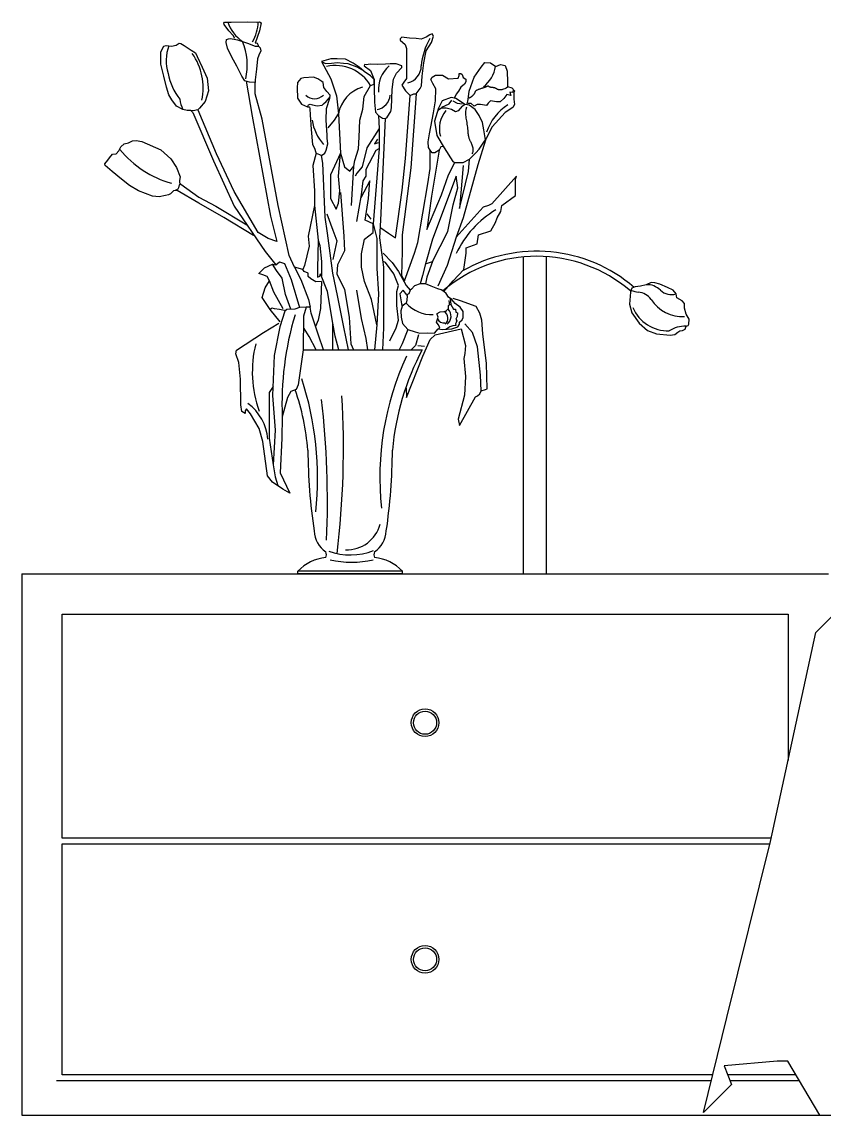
# Model space of a CAD drawing. Header units: millimetres. Extents: x 6388 to 59789, y -18725 to 8137.
# Drawn here: x 51320 to 52016, y 1436 to 2385 of the extents above; entities that cross this region are included whole.
import ezdxf

# ---------------------------------------------------------------- set-up
doc = ezdxf.new("R2010")
doc.units = ezdxf.units.MM

# ---------------------------------------------------------------- blocks, each defined once
blk = doc.blocks.new('A$C14B753E9')
for p, q in [((181.75, 949.14), (196.09, 949.33)), ((196.09, 949.33), (203.94, 949.14)), ((203.94, 949.14), (206.29, 949.33)), ((206.29, 949.33), (207.67, 948.55)), ((175.28, 948.35), (175.87, 949.14)), ((175.47, 946.98), (175.28, 948.35)), ((179.6, 941.69), (175.47, 946.98)), ((175.87, 949.14), (181.75, 949.14)), ((183.33, 937.57), (179.6, 941.69)), ((206.29, 941.69), (202.56, 930.7)), ((207.67, 948.55), (206.29, 941.69)), ((133.98, 929.18), (136.49, 930.77)), ((136.49, 930.77), (138.09, 930.55)), ((138.09, 930.55), (140.83, 928.95)), ((177.18, 931.5), (177.56, 933.97)), ((178.42, 926.39), (177.18, 931.5)), ((177.56, 933.97), (179.4, 934.63)), ((179.4, 934.63), (180.97, 935.02)), ((180.97, 935.02), (187.06, 933.84)), ((184.9, 934.82), (183.33, 937.57)), ((187.06, 933.84), (195.89, 930.7)), ((195.89, 930.7), (202.37, 928.35)), ((204.53, 930.51), (202.56, 930.7)), ((205.51, 928.94), (204.53, 930.51)), ((328.39, 934.62), (328.22, 933.45)), ((328.22, 933.45), (332.75, 929.76)), ((329.9, 935.96), (328.39, 934.62)), ((331.74, 935.79), (329.9, 935.96)), ((336.44, 935.29), (331.74, 935.79)), ((342.14, 934.79), (336.44, 935.29)), ((346.67, 934.28), (342.14, 934.79)), ((351.03, 935.96), (346.67, 934.28)), ((350.86, 924.23), (355.56, 931.43)), ((354.05, 938.14), (351.03, 935.96)), ((356.23, 938.81), (354.05, 938.14)), ((355.56, 931.43), (357.24, 936.96)), ((357.24, 936.96), (356.23, 938.81)), ((120.51, 923.25), (123.25, 928.27)), ((120.74, 912.53), (120.51, 923.25)), ((123.25, 928.27), (125.3, 928.72)), ((125.3, 928.72), (129.87, 928.27)), ((129.87, 928.27), (133.98, 929.18)), ((140.83, 928.95), (146.99, 924.84)), ((146.99, 924.84), (150.64, 922.34)), ((150.64, 922.34), (152.24, 919.14)), ((182.34, 918.74), (178.42, 926.39)), ((202.37, 928.35), (205.31, 928.15)), ((205.31, 928.15), (205.51, 928.94)), ((205.31, 928.15), (206.88, 926.78)), ((207.28, 924.23), (205.71, 920.51)), ((206.88, 926.78), (207.28, 924.23)), ((332.75, 929.76), (333.92, 926.24)), ((333.92, 926.24), (333.75, 900.27)), ((348.85, 913.67), (350.86, 924.23)), ((123.25, 902.27), (120.74, 912.53)), ((152.24, 919.14), (156.58, 910.02)), ((186.66, 910.9), (182.34, 918.74)), ((204.53, 917.17), (203.74, 908.15)), ((205.71, 920.51), (204.53, 917.17)), ((268.06, 917.36), (259.93, 914.86)), ((259.93, 914.86), (268.06, 899.88)), ((259.93, 914.86), (263.46, 913.14)), ((263.46, 913.14), (268.68, 913.61)), ((273.68, 917.36), (268.06, 917.36)), ((268.68, 913.61), (273.68, 913.92)), ((280.87, 917.04), (273.68, 917.36)), ((273.68, 913.92), (279.31, 913.61)), ((279.31, 913.61), (283.06, 913.3)), ((287.43, 913.61), (280.87, 917.04)), ((283.06, 913.3), (290.87, 910.18)), ((292.74, 909.87), (287.43, 913.61)), ((297.38, 912.29), (297.05, 911.3)), ((298.87, 912.13), (297.38, 912.29)), ((302.17, 912.46), (298.87, 912.13)), ((309.11, 912.29), (302.17, 912.46)), ((315.72, 912.62), (309.11, 912.29)), ((319.68, 912.79), (315.72, 912.62)), ((324.97, 912.79), (319.68, 912.79)), ((329.76, 911.14), (324.97, 912.79)), ((347.51, 902.11), (348.85, 913.67)), ((398.54, 910.04), (401.93, 914.11)), ((401.93, 914.11), (406.68, 913.66)), ((406.68, 913.66), (411.43, 910.49)), ((411.43, 910.49), (415.5, 912.3)), ((415.5, 912.3), (419.35, 911.4)), ((419.35, 911.4), (421.16, 906.65)), ((125.53, 892.69), (123.25, 902.27)), ((156.58, 910.02), (160.69, 900.44)), ((190.98, 902.07), (186.66, 910.9)), ((193.53, 898.15), (190.98, 902.07)), ((203.74, 908.15), (202.56, 899.13)), ((290.87, 910.18), (294.93, 907.99)), ((297.12, 906.12), (292.74, 909.87)), ((297.05, 911.3), (302.5, 907.01)), ((302.74, 902.37), (297.12, 906.12)), ((302.5, 907.01), (304.32, 902.72)), ((305.87, 899.25), (302.74, 902.37)), ((304.32, 902.72), (305.87, 899.25)), ((322.49, 899.58), (325.3, 904.7)), ((325.3, 904.7), (329.93, 909.65)), ((329.93, 909.65), (329.76, 911.14)), ((347.01, 893.9), (347.51, 902.11)), ((356.26, 901.23), (358.97, 903.04)), ((358.97, 903.04), (365.07, 903.04)), ((365.07, 903.04), (370.28, 899.87)), ((378.64, 900.33), (379.55, 902.81)), ((379.55, 902.81), (379.55, 904.62)), ((379.55, 904.62), (380.9, 904.62)), ((380.9, 904.62), (382.03, 903.72)), ((382.03, 903.72), (383.17, 901)), ((392.44, 901.23), (398.54, 910.04)), ((421.16, 906.65), (421.61, 896.94)), ((127.59, 885.84), (125.53, 892.69)), ((160.69, 900.44), (162.06, 889.49)), ((197.46, 896.97), (193.53, 898.15)), ((194.71, 897.8), (199.78, 867.41)), ((202.37, 896.77), (197.46, 896.97)), ((202.56, 899.13), (202.37, 896.77)), ((202.45, 886.79), (202.45, 896.81)), ((239.31, 896.56), (238.89, 892.13)), ((242.27, 900.14), (239.31, 896.56)), ((244.8, 900.78), (242.27, 900.14)), ((253.25, 901.2), (244.8, 900.78)), ((256.84, 899.93), (253.25, 901.2)), ((260.43, 897.61), (256.84, 899.93)), ((261.48, 896.77), (260.43, 897.61)), ((262.11, 892.34), (261.48, 896.77)), ((268.06, 899.88), (273.06, 885.2)), ((297.12, 884.58), (302.74, 893.95)), ((302.74, 893.95), (305.87, 895.19)), ((305.87, 895.19), (305.81, 892.16)), ((305.87, 899.25), (305.87, 895.19)), ((305.87, 895.19), (305.87, 899.25)), ((321.34, 890.67), (322.49, 899.58)), ((331.57, 897.08), (329.9, 894.24)), ((329.9, 894.24), (332.92, 889.54)), ((333.75, 900.27), (331.57, 897.08)), ((345.66, 891.39), (347.01, 893.9)), ((354.9, 899.42), (356.26, 901.23)), ((356.71, 895.81), (354.9, 899.42)), ((359.2, 891.29), (356.71, 895.81)), ((370.28, 899.87), (378.64, 900.33)), ((381.13, 892.65), (378.87, 889.26)), ((384.07, 895.13), (381.13, 892.65)), ((383.17, 901), (385.43, 899.65)), ((385.43, 897.16), (384.07, 895.13)), ((385.43, 899.65), (385.43, 897.16)), ((388.14, 889.26), (392.44, 901.23)), ((401.95, 892.45), (401.64, 892.34)), ((402.24, 892.56), (401.95, 892.45)), ((402.51, 892.68), (402.24, 892.56)), ((402.77, 892.79), (402.51, 892.68)), ((403.02, 892.92), (402.77, 892.79)), ((403.27, 893.04), (403.02, 892.92)), ((403.51, 893.15), (403.27, 893.04)), ((403.74, 893.25), (403.51, 893.15)), ((403.98, 893.34), (403.74, 893.25)), ((404.21, 893.4), (403.98, 893.34)), ((404.45, 893.42), (404.21, 893.4)), ((404.69, 893.41), (404.45, 893.42)), ((404.93, 893.36), (404.69, 893.41)), ((405.17, 893.27), (404.93, 893.36)), ((405.42, 893.16), (405.17, 893.27)), ((405.66, 893.03), (405.42, 893.16)), ((405.91, 892.89), (405.66, 893.03)), ((406.15, 892.75), (405.91, 892.89)), ((406.39, 892.63), (406.15, 892.75)), ((406.63, 892.52), (406.39, 892.63)), ((406.85, 892.43), (406.63, 892.52)), ((407.08, 892.38), (406.85, 892.43)), ((407.31, 892.34), (407.08, 892.38)), ((421.51, 892.6), (420.22, 891.88)), ((421.61, 896.94), (421.38, 893.32)), ((421.38, 893.32), (425.23, 892.19)), ((130.1, 881.74), (127.59, 885.84)), ((162.06, 889.49), (159.09, 880.14)), ((208.47, 864.74), (202.45, 886.79)), ((238.89, 892.13), (239.31, 883.06)), ((239.31, 883.06), (242.69, 877.99)), ((264.65, 888.75), (262.11, 892.34)), ((264.44, 873.99), (267.39, 883.06)), ((267.61, 885.59), (264.65, 888.75)), ((266.13, 882.64), (267.5, 884.32)), ((267.39, 883.06), (267.61, 885.59)), ((273.06, 885.2), (274.69, 869.42)), ((295.87, 873.65), (297.12, 884.58)), ((305.81, 892.16), (306.14, 879.62)), ((320.84, 874.83), (321.34, 890.67)), ((332.89, 830.66), (336.9, 885.45)), ((332.92, 889.54), (336.9, 885.45)), ((336.9, 885.45), (340.3, 886.86)), ((342.25, 886.79), (337.57, 822.64)), ((340.3, 886.86), (342.25, 886.79)), ((342.25, 886.79), (342.98, 888.04)), ((342.98, 888.04), (345.66, 891.39)), ((358.97, 880.9), (359.2, 891.29)), ((372.57, 883.55), (364.93, 880.73)), ((376.8, 882.7), (372.57, 883.55)), ((375.7, 884.06), (375.25, 883.61)), ((377.06, 886.55), (375.7, 884.06)), ((378.87, 889.26), (377.06, 886.55)), ((387.46, 882.03), (388.14, 889.26)), ((388.07, 883.78), (388.03, 884.3)), ((388.17, 883.44), (388.07, 883.78)), ((388.33, 883.26), (388.17, 883.44)), ((388.52, 883.2), (388.33, 883.26)), ((388.75, 883.24), (388.52, 883.2)), ((388.99, 883.36), (388.75, 883.24)), ((389.23, 883.52), (388.99, 883.36)), ((389.47, 883.7), (389.23, 883.52)), ((389.69, 883.87), (389.47, 883.7)), ((389.89, 884.04), (389.69, 883.87)), ((390.08, 884.21), (389.89, 884.04)), ((390.26, 884.37), (390.08, 884.21)), ((390.45, 884.54), (390.26, 884.37)), ((390.63, 884.72), (390.45, 884.54)), ((390.83, 884.9), (390.63, 884.72)), ((391.03, 885.09), (390.83, 884.9)), ((391.26, 885.3), (391.03, 885.09)), ((391.49, 885.52), (391.26, 885.3)), ((391.73, 885.75), (391.49, 885.52)), ((391.97, 885.99), (391.73, 885.75)), ((392.2, 886.24), (391.97, 885.99)), ((392.42, 886.49), (392.2, 886.24)), ((392.61, 886.76), (392.42, 886.49)), ((392.78, 887.03), (392.61, 886.76)), ((392.92, 887.3), (392.78, 887.03)), ((393.03, 887.57), (392.92, 887.3)), ((393.12, 887.85), (393.03, 887.57)), ((393.21, 888.12), (393.12, 887.85)), ((393.3, 888.38), (393.21, 888.12)), ((393.4, 888.63), (393.3, 888.38)), ((393.51, 888.87), (393.4, 888.63)), ((393.65, 889.09), (393.51, 888.87)), ((393.83, 889.3), (393.65, 889.09)), ((394.05, 889.49), (393.83, 889.3)), ((394.3, 889.67), (394.05, 889.49)), ((394.58, 889.84), (394.3, 889.67)), ((394.91, 890.01), (394.58, 889.84)), ((395.27, 890.17), (394.91, 890.01)), ((395.67, 890.33), (395.27, 890.17)), ((396.1, 890.5), (395.67, 890.33)), ((396.58, 890.67), (396.1, 890.5)), ((397.08, 890.84), (396.58, 890.67)), ((397.6, 891.02), (397.08, 890.84)), ((398.12, 891.19), (397.6, 891.02)), ((398.65, 891.36), (398.12, 891.19)), ((399.17, 891.53), (398.65, 891.36)), ((399.66, 891.69), (399.17, 891.53)), ((400.13, 891.84), (399.66, 891.69)), ((400.56, 891.97), (400.13, 891.84)), ((400.95, 892.1), (400.56, 891.97)), ((401.31, 892.22), (400.95, 892.1)), ((401.64, 892.34), (401.31, 892.22)), ((407.53, 892.31), (407.31, 892.34)), ((407.77, 892.29), (407.53, 892.31)), ((408.01, 892.28), (407.77, 892.29)), ((408.26, 892.27), (408.01, 892.28)), ((408.52, 892.26), (408.26, 892.27)), ((408.8, 892.24), (408.52, 892.26)), ((409.09, 892.21), (408.8, 892.24)), ((409.39, 892.18), (409.09, 892.21)), ((409.68, 892.13), (409.39, 892.18)), ((409.97, 892.08), (409.68, 892.13)), ((410.26, 892.01), (409.97, 892.08)), ((410.53, 891.94), (410.26, 892.01)), ((410.78, 891.86), (410.53, 891.94)), ((411.01, 891.76), (410.78, 891.86)), ((411.22, 891.66), (411.01, 891.76)), ((411.41, 891.56), (411.22, 891.66)), ((411.6, 891.44), (411.41, 891.56)), ((411.79, 891.33), (411.6, 891.44)), ((411.97, 891.21), (411.79, 891.33)), ((412.17, 891.08), (411.97, 891.21)), ((412.38, 890.96), (412.17, 891.08)), ((412.6, 890.85), (412.38, 890.96)), ((412.85, 890.73), (412.6, 890.85)), ((413.12, 890.63), (412.85, 890.73)), ((413.41, 890.53), (413.12, 890.63)), ((413.74, 890.44), (413.41, 890.53)), ((414.1, 890.38), (413.74, 890.44)), ((414.5, 890.32), (414.1, 890.38)), ((414.93, 890.29), (414.5, 890.32)), ((415.41, 890.29), (414.93, 890.29)), ((418.22, 882.93), (415.05, 880)), ((415.95, 890.33), (415.41, 890.29)), ((416.57, 890.43), (415.95, 890.33)), ((417.29, 890.61), (416.57, 890.43)), ((418.12, 890.9), (417.29, 890.61)), ((419.09, 891.32), (418.12, 890.9)), ((420.93, 886.32), (418.22, 882.93)), ((420.22, 891.88), (419.09, 891.32)), ((424.32, 885.42), (420.93, 886.32)), ((426.13, 888.13), (423.64, 888.35)), ((423.64, 888.35), (424.32, 885.42)), ((425.23, 892.19), (427.94, 889.26)), ((426.58, 890.73), (426.13, 888.13)), ((427.94, 889.26), (427.03, 888.35)), ((427.03, 888.35), (427.03, 882.25)), ((134.21, 876.26), (130.1, 881.74)), ((139.69, 873.3), (134.21, 876.26)), ((154.07, 874.44), (152.7, 873.07)), ((159.09, 880.14), (154.07, 874.44)), ((242.69, 877.99), (247.97, 875.67)), ((247.97, 875.67), (248.81, 877.15)), ((247.97, 875.67), (249.66, 875.67)), ((248.81, 877.15), (250.29, 877.99)), ((249.66, 875.67), (250.08, 873.78)), ((250.08, 873.78), (250.29, 868.5)), ((250.29, 877.99), (252.4, 877.36)), ((252.4, 877.36), (256.2, 876.31)), ((256.2, 876.31), (260.64, 876.94)), ((260.64, 876.94), (261.69, 878.21)), ((261.69, 878.21), (264.02, 880.1)), ((264.02, 880.1), (266.13, 882.64)), ((264.23, 863.86), (264.44, 873.99)), ((293.37, 863.98), (295.87, 873.65)), ((306.14, 879.62), (306.96, 871.03)), ((320.34, 871.53), (320.84, 874.83)), ((357.39, 870.28), (358.97, 880.9)), ((361.54, 874.52), (358.15, 863.22)), ((364.09, 874.52), (360.98, 872.26)), ((364.93, 880.73), (361.54, 874.52)), ((368.33, 874.52), (364.09, 874.52)), ((364.65, 875.36), (370.87, 878.19)), ((372.85, 873.1), (368.33, 874.52)), ((370.87, 878.19), (373.13, 881.29)), ((378.22, 878.47), (374.26, 880.44)), ((380.76, 880.16), (376.8, 882.7)), ((382.18, 877.9), (378.22, 878.47)), ((382.18, 876.21), (378.78, 871.97)), ((384.44, 877.62), (380.76, 880.16)), ((382.18, 876.21), (384.15, 877.62)), ((388.11, 877.06), (384.44, 877.62)), ((385.85, 875.36), (385.42, 873.28)), ((386.56, 877.74), (387.46, 882.03)), ((389.95, 878.41), (387.24, 878.41)), ((393.48, 873.1), (388.11, 877.06)), ((392.44, 876.16), (389.95, 878.41)), ((395.15, 877.51), (392.44, 876.16)), ((398.09, 877.51), (395.15, 877.51)), ((403.29, 876.83), (398.09, 877.51)), ((404.87, 878.64), (403.29, 876.83)), ((406.68, 880.9), (404.87, 878.64)), ((412.11, 879.77), (406.68, 880.9)), ((415.05, 880), (412.11, 879.77)), ((426.13, 875.03), (419.35, 870.73)), ((427.49, 877.51), (426.13, 875.03)), ((427.03, 882.25), (427.49, 877.51)), ((143.57, 872.39), (139.69, 873.3)), ((146.76, 872.39), (143.57, 872.39)), ((148.27, 870.75), (146.76, 872.39)), ((148.82, 872.16), (146.76, 872.39)), ((148.27, 870.75), (166.33, 828.65)), ((152.7, 873.07), (148.82, 872.16)), ((169.01, 834.67), (152.96, 872.76)), ((199.78, 867.41), (215.83, 780.54)), ((222.52, 789.9), (208.47, 864.74)), ((250.29, 868.5), (251.13, 855.84)), ((266, 857.39), (271.35, 864.07)), ((271.35, 864.07), (274.69, 869.42)), ((274.69, 869.42), (276.7, 835.34)), ((292.74, 849.31), (293.37, 863.98)), ((306.96, 871.03), (309.48, 868.08)), ((309.48, 868.08), (312.91, 865.75)), ((309.48, 868.08), (310.14, 856.72)), ((311.48, 777.2), (315.5, 865.41)), ((312.91, 865.75), (315.5, 865.41)), ((315.5, 865.41), (317.21, 866.58)), ((317.21, 866.58), (320.34, 871.53)), ((353.77, 851.98), (357.39, 870.28)), ((376.52, 871.13), (372.85, 873.1)), ((378.78, 871.97), (376.52, 871.13)), ((385.17, 871.46), (385.08, 869.85)), ((385.08, 869.85), (385.11, 868.4)), ((385.11, 868.4), (385.24, 867.07)), ((385.42, 873.28), (385.17, 871.46)), ((385.24, 867.07), (385.43, 865.8)), ((385.43, 865.8), (385.66, 864.56)), ((385.66, 864.56), (385.9, 863.29)), ((396.87, 868.02), (393.48, 873.1)), ((399.7, 861.81), (396.87, 868.02)), ((419.35, 870.73), (408.27, 858.08)), ((251.13, 855.84), (252.4, 842.77)), ((265.07, 850.99), (264.23, 863.86)), ((310.14, 856.72), (299.44, 840.01)), ((310.14, 856.72), (310.14, 839.35)), ((358.15, 863.22), (360.13, 850.8)), ((385.9, 863.29), (386.12, 861.96)), ((386.12, 861.96), (386.31, 860.59)), ((386.31, 860.59), (386.5, 859.19)), ((386.5, 859.19), (386.66, 857.79)), ((386.66, 857.79), (386.82, 856.43)), ((386.82, 856.43), (386.96, 855.12)), ((386.96, 855.12), (387.09, 853.89)), ((401.11, 855.6), (399.7, 861.81)), ((402.53, 846.84), (401.11, 855.6)), ((408.27, 858.08), (403.06, 848.14)), ((92.59, 844.25), (96.14, 845.92)), ((96.14, 845.92), (99.12, 846.3)), ((99.12, 846.3), (104.15, 845.55)), ((104.15, 845.55), (120.55, 838.29)), ((265.07, 848.25), (265.07, 850.99)), ((265.7, 843.4), (265.07, 848.25)), ((292.12, 839.01), (292.74, 849.31)), ((308.81, 847.36), (306.13, 843.36)), ((352.64, 845.21), (353.77, 851.98)), ((353.09, 840.24), (352.64, 845.21)), ((360.13, 850.8), (366.63, 840.07)), ((387.09, 853.89), (387.22, 852.77)), ((387.22, 852.77), (387.34, 851.78)), ((387.34, 851.78), (387.46, 850.9)), ((387.46, 850.9), (387.58, 850.13)), ((387.58, 850.13), (387.72, 849.44)), ((387.72, 849.44), (387.86, 848.82)), ((387.86, 848.82), (388.02, 848.27)), ((388.02, 848.27), (388.19, 847.75)), ((388.19, 847.75), (388.39, 847.27)), ((388.39, 847.27), (388.62, 846.79)), ((388.62, 846.79), (388.86, 846.32)), ((388.86, 846.32), (389.13, 845.83)), ((389.13, 845.83), (389.41, 845.32)), ((389.41, 845.32), (389.7, 844.76)), ((402.45, 846.7), (395.76, 825.31)), ((401.11, 844.87), (402.53, 846.84)), ((403.06, 848.14), (402.49, 847.05)), ((81.97, 834.75), (84.02, 837.36)), ((84.02, 837.36), (85.89, 840.71)), ((85.89, 840.71), (88.68, 843.5)), ((88.68, 843.5), (92.59, 844.25)), ((120.55, 838.29), (129.3, 830.29)), ((252.4, 842.77), (254.09, 839.6)), ((254.09, 839.6), (255.15, 836.01)), ((255.15, 836.01), (255.3, 835.34)), ((262.96, 835.38), (264.23, 837.91)), ((264.23, 837.91), (265.7, 843.4)), ((288.99, 829.02), (292.12, 839.01)), ((299.44, 840.01), (295.43, 823.31)), ((298.77, 821.3), (307.47, 838.01)), ((310.14, 839.35), (304.79, 773.86)), ((306.13, 843.36), (309.48, 844.69)), ((307.47, 838.01), (310.14, 839.35)), ((354.29, 838.01), (353.09, 840.24)), ((356.03, 835.49), (354.29, 838.01)), ((354.29, 821.97), (354.29, 838.01)), ((362.32, 838.01), (355.63, 797.92)), ((358.52, 835.49), (356.03, 835.49)), ((362.32, 838.01), (358.52, 835.49)), ((363.72, 840.91), (362.32, 838.01)), ((366.21, 841.14), (363.72, 840.91)), ((366.63, 840.07), (373.98, 828.21)), ((388.39, 830.18), (394.05, 835.55)), ((389.7, 844.76), (389.99, 844.14)), ((389.99, 844.14), (390.29, 843.45)), ((390.29, 843.45), (390.58, 842.68)), ((390.58, 842.68), (390.87, 841.81)), ((391.09, 835.68), (390.65, 834.7)), ((390.87, 841.81), (391.12, 840.87)), ((391.35, 836.71), (391.09, 835.68)), ((391.12, 840.87), (391.32, 839.86)), ((391.32, 839.86), (391.44, 838.82)), ((391.46, 837.77), (391.35, 836.71)), ((391.44, 838.82), (391.46, 837.77)), ((394.05, 835.55), (396.87, 838.66)), ((396.87, 838.66), (401.11, 844.87)), ((72.1, 826), (74.71, 829.36)), ((72.28, 824.7), (72.1, 826)), ((74.71, 829.36), (76.01, 831.4)), ((76.01, 831.4), (78.62, 834.38)), ((78.62, 834.38), (81.97, 834.75)), ((129.3, 830.29), (134.15, 822.84)), ((166.33, 828.65), (184.39, 789.23)), ((184.39, 801.93), (169.01, 834.67)), ((255.3, 835.34), (252.62, 824.65)), ((255.3, 835.34), (258.31, 834.12)), ((258.31, 834.12), (259.98, 833.33)), ((259.98, 833.33), (262.96, 835.38)), ((261.32, 826.65), (259.98, 833.33)), ((263.32, 779.88), (261.32, 826.65)), ((276.7, 835.34), (268.01, 816.63)), ((274.69, 815.29), (276.7, 835.34)), ((276.7, 835.34), (279.93, 823.4)), ((288.07, 823.98), (288.99, 829.02)), ((330.21, 803.26), (332.89, 830.66)), ((370.34, 816.63), (375.7, 827.32)), ((373.98, 828.21), (375.67, 827.36)), ((375.67, 827.36), (383.02, 827.36)), ((383.02, 827.36), (388.39, 830.18)), ((387.74, 819.3), (388.4, 829.99)), ((78.25, 819.3), (72.28, 824.7)), ((86.45, 812.79), (78.25, 819.3)), ((134.15, 822.84), (137.32, 814.65)), ((252.62, 824.65), (253.96, 802.59)), ((268.01, 816.63), (268.01, 795.91)), ((279.93, 823.4), (284.62, 819.65)), ((284.62, 819.65), (288.07, 823.98)), ((286.06, 789.9), (288.07, 823.98)), ((290.75, 817.96), (289.41, 815.29)), ((295.43, 823.31), (290.75, 817.96)), ((298.77, 815.29), (298.77, 821.3)), ((337.57, 822.64), (330.21, 764.51)), ((352.28, 808.61), (354.29, 821.97)), ((364.32, 799.25), (370.34, 816.63)), ((383.05, 824.65), (379.71, 787.23)), ((379.71, 787.23), (387.74, 819.3)), ((395.76, 825.31), (383.05, 779.21)), ((93.53, 807.2), (86.45, 812.79)), ((101.17, 802.55), (93.53, 807.2)), ((136.57, 807.76), (135.83, 805.34)), ((138.1, 808.35), (136.57, 807.76)), ((137.32, 814.65), (136.76, 811.67)), ((136.76, 811.67), (136.94, 809.62)), ((136.94, 809.62), (138.1, 808.35)), ((138.1, 808.35), (153.74, 797.01)), ((276.03, 802.59), (274.69, 815.29)), ((302.12, 811.28), (294.09, 796.58)), ((294.76, 799.25), (296.1, 811.28)), ((296.1, 811.28), (298.77, 815.29)), ((300.78, 795.91), (302.12, 811.28)), ((343.59, 757.82), (352.28, 808.61)), ((377.03, 815.29), (356.3, 760.5)), ((378.37, 805.27), (377.03, 815.29)), ((429.21, 815.29), (407.8, 791.23)), ((428.54, 812.62), (429.21, 815.29)), ((428.54, 805.94), (428.54, 812.62)), ((113.28, 798.08), (101.17, 802.55)), ((119.24, 797.52), (113.28, 798.08)), ((124.65, 798.64), (119.24, 797.52)), ((127.25, 799.01), (124.65, 798.64)), ((129.12, 800.13), (127.25, 799.01)), ((131.54, 802.55), (129.12, 800.13)), ((134.75, 803), (131.54, 802.55)), ((135.27, 804.04), (133.15, 802.77)), ((153.74, 792.02), (134.75, 803)), ((135.83, 805.34), (135.27, 804.04)), ((205.13, 766.51), (184.39, 801.93)), ((253.96, 802.59), (253.96, 789.9)), ((274.69, 791.9), (276.03, 802.59)), ((276.7, 801.26), (279.38, 763.17)), ((290.75, 775.87), (294.76, 799.25)), ((324.19, 761.83), (330.21, 803.26)), ((351.62, 769.18), (364.32, 799.25)), ((355.63, 797.92), (351.62, 769.18)), ((374.36, 790.57), (378.37, 805.27)), ((416.5, 789.9), (428.54, 798.59)), ((428.54, 798.59), (428.54, 805.94)), ((153.74, 797.01), (168.34, 789.23)), ((175.26, 779.36), (153.74, 792.02)), ((168.34, 789.23), (195.4, 773.01)), ((184.39, 789.23), (211.15, 749.81)), ((231.89, 746.46), (222.52, 789.9)), ((253.96, 789.9), (248.61, 763.17)), ((253.96, 789.9), (257.3, 759.83)), ((268.01, 795.91), (272.69, 786.56)), ((272.69, 786.56), (274.69, 791.9)), ((298.1, 777.2), (300.78, 795.91)), ((369.68, 767.18), (374.36, 790.57)), ((400.44, 788.56), (377.03, 762.5)), ((405.13, 789.9), (400.44, 788.56)), ((407.8, 791.23), (405.13, 789.9)), ((415.83, 784.55), (416.5, 789.9)), ((201.12, 763.84), (175.26, 779.36)), ((215.83, 780.54), (221.18, 758.49)), ((265.33, 765.84), (263.32, 779.88)), ((264.66, 782.55), (270.01, 768.52)), ((299.44, 782.55), (302.79, 777.87)), ((383.05, 779.21), (377.03, 762.5)), ((411.15, 775.2), (412.48, 779.21)), ((412.48, 779.21), (415.83, 784.55)), ((304.79, 773.86), (298.1, 777.2)), ((304.79, 773.86), (308.14, 761.17)), ((304.79, 766.51), (304.79, 773.86)), ((310.81, 761.83), (311.48, 777.2)), ((311.48, 770.52), (318.17, 765.84)), ((407.13, 767.85), (411.15, 775.2)), ((213.83, 761.17), (205.13, 766.51)), ((221.18, 758.49), (213.83, 761.17)), ((248.61, 763.17), (249.28, 754.48)), ((257.3, 759.83), (256.63, 735.11)), ((257.3, 759.83), (258.64, 755.15)), ((270.01, 731.1), (265.33, 765.84)), ((270.01, 768.52), (273.36, 759.16)), ((279.38, 763.17), (280.04, 750.47)), ((294.76, 747.8), (297.44, 760.5)), ((297.44, 760.5), (304.79, 766.51)), ((308.14, 761.17), (308.14, 735.11)), ((314.16, 736.44), (310.81, 761.83)), ((318.17, 765.84), (324.19, 761.83)), ((330.21, 764.51), (330.21, 749.81)), ((356.3, 760.5), (350.28, 739.11)), ((356.3, 741.12), (369.68, 767.18)), ((377.03, 762.5), (369.01, 737.78)), ((395.09, 756.49), (396.43, 764.51)), ((396.43, 764.51), (407.13, 767.85)), ((249.28, 754.48), (245.26, 737.78)), ((258.64, 755.15), (259.98, 741.12)), ((273.36, 759.16), (270.01, 743.12)), ((280.04, 750.47), (274.02, 738.45)), ((340.91, 748.47), (343.59, 757.82)), ((385.73, 753.15), (395.09, 756.49)), ((385.73, 748.47), (385.73, 753.15)), ((211.15, 749.81), (220.34, 738.41)), ((220.34, 738.41), (223.57, 741.1)), ((223.57, 741.1), (227.88, 739.49)), ((236.57, 736.44), (231.89, 746.46)), ((259.98, 741.12), (259.93, 728.85)), ((294.76, 736.44), (294.76, 747.8)), ((313.49, 748.47), (321.52, 740.45)), ((315.5, 740.45), (313.49, 741.12)), ((330.21, 749.81), (329.54, 729.09)), ((332.22, 724.41), (340.91, 748.47)), ((350.28, 739.11), (356.3, 741.12)), ((356.3, 741.12), (351.62, 727.76)), ((383.72, 734.44), (385.73, 748.47)), ((435, 745.23), (435, 470)), ((455, 745.53), (455, 470)), ((205.8, 730.88), (210.65, 735.72)), ((210.65, 735.72), (217.65, 738.95)), ((220.88, 733.57), (217.65, 738.95)), ((217.65, 738.95), (220.34, 738.41)), ((225.8, 726.91), (220.88, 733.57)), ((227.88, 739.49), (233.8, 725.5)), ((236.57, 736.44), (242.24, 725.48)), ((243.93, 734.44), (236.57, 736.44)), ((245.26, 737.78), (243.93, 734.44)), ((245.06, 732.68), (243.93, 734.44)), ((248.5, 731.12), (245.06, 732.68)), ((248.5, 728.3), (248.5, 731.12)), ((256.63, 735.11), (256.63, 727.76)), ((274.02, 711.72), (270.01, 731.1)), ((274.02, 738.45), (273.36, 730.43)), ((297.44, 723.75), (294.76, 736.44)), ((308.14, 735.11), (309.48, 713.05)), ((314.16, 683.65), (314.16, 736.44)), ((322.85, 730.43), (315.5, 740.45)), ((321.52, 740.45), (326.87, 732.43)), ((326.87, 732.43), (333.56, 720.4)), ((350.28, 739.11), (347.6, 729.09)), ((369.01, 737.78), (360.98, 719.74)), ((374.36, 724.41), (383.72, 734.44)), ((209.03, 729.8), (205.8, 730.88)), ((212.8, 728.19), (209.03, 729.8)), ((211.18, 718.51), (214.95, 724.43)), ((214.95, 724.43), (212.8, 728.19)), ((218.72, 714.74), (214.95, 724.43)), ((228.95, 712.59), (225.8, 726.91)), ((233.8, 725.5), (241.04, 701.28)), ((242.24, 725.48), (248.82, 708.27)), ((250.7, 726.11), (248.5, 728.3)), ((255.08, 723.6), (250.7, 726.11)), ((259.98, 723.75), (255.08, 723.6)), ((256.63, 727.76), (258.64, 728.42)), ((258.64, 728.42), (259.31, 730.43)), ((265.33, 715.06), (259.31, 730.43)), ((259.98, 723.75), (259.31, 700.36)), ((273.36, 730.43), (280.04, 717.06)), ((303.46, 708.38), (297.44, 723.75)), ((326.87, 720.4), (322.85, 730.43)), ((329.54, 729.09), (332.22, 724.41)), ((345.6, 721.74), (340.79, 720.12)), ((347.6, 729.09), (345.6, 721.74)), ((350.28, 721.74), (345.6, 721.74)), ((351.62, 727.76), (350.28, 721.74)), ((355.29, 719.79), (350.28, 721.74)), ((366.33, 715.06), (374.36, 724.41)), ((546.23, 723.05), (541.87, 721.11)), ((549.38, 722.8), (546.23, 723.05)), ((553.73, 721.6), (549.38, 722.8)), ((560.51, 718.69), (553.73, 721.6)), ((208.49, 709.9), (211.18, 718.51)), ((226.79, 700.27), (218.72, 714.74)), ((233.53, 699.74), (228.95, 712.59)), ((270.01, 687.66), (265.33, 715.06)), ((280.04, 717.06), (284.06, 693.01)), ((294.76, 691.67), (290.75, 716.4)), ((309.48, 713.05), (308.14, 686.33)), ((325.53, 715.06), (326.87, 720.4)), ((325.53, 703.03), (325.53, 715.06)), ((330.88, 716.4), (328.2, 713.05)), ((328.2, 713.05), (329.54, 704.37)), ((334.22, 712.39), (330.88, 716.4)), ((333.56, 720.4), (336.9, 716.4)), ((335.95, 713.3), (334.22, 712.39)), ((334.22, 712.39), (334.45, 711.46)), ((336.9, 716.4), (335.95, 713.3)), ((338.12, 717.13), (336.9, 716.4)), ((340.79, 720.12), (338.12, 717.13)), ((360.96, 717.63), (355.29, 719.79)), ((363.96, 716.63), (360.96, 717.63)), ((366.33, 715.06), (363.96, 716.63)), ((368.3, 713.46), (366.33, 715.06)), ((370.34, 710.38), (368.3, 713.46)), ((528.21, 714.53), (527.35, 704.18)), ((528.73, 716.79), (528.21, 714.53)), ((529.47, 717.97), (528.73, 716.79)), ((532.22, 719.21), (529.47, 717.97)), ((537.03, 719.9), (532.22, 719.21)), ((541.87, 721.11), (537.03, 719.9)), ((565.36, 716.27), (560.51, 718.69)), ((567.78, 713.13), (565.36, 716.27)), ((568.5, 709.74), (567.78, 713.13)), ((215.49, 699.68), (208.49, 709.9)), ((248.82, 708.27), (250.33, 701.72)), ((279.38, 684.32), (274.02, 711.72)), ((308.14, 686.33), (303.46, 708.38)), ((326.87, 690.34), (325.53, 703.03)), ((329.54, 704.37), (330.21, 702.36)), ((333.62, 704.97), (330.21, 702.36)), ((334.12, 707.8), (333.62, 704.97)), ((334.45, 711.46), (334.12, 707.8)), ((371.3, 703.47), (369.96, 702.97)), ((369.96, 702.97), (370.13, 699.81)), ((373.13, 708.13), (370.34, 710.38)), ((370.63, 707.47), (371.3, 703.47)), ((371.74, 709.26), (372.46, 703.8)), ((372.46, 703.8), (374.63, 699.97)), ((375.97, 704.64), (373.13, 708.13)), ((380.82, 707.01), (374.36, 709.16)), ((380.47, 701.47), (375.97, 704.64)), ((394.28, 702.17), (380.82, 707.01)), ((527.35, 704.18), (529.52, 696.68)), ((573.1, 707.08), (568.5, 709.74)), ((575.28, 704.66), (573.1, 707.08)), ((575.28, 700.8), (575.28, 704.66)), ((217.11, 700.76), (215.49, 699.68)), ((224.11, 688.93), (215.49, 699.68)), ((219.26, 700.22), (217.11, 700.76)), ((223.57, 699.68), (219.26, 700.22)), ((227.88, 698.61), (223.57, 699.68)), ((228.22, 698.19), (223.79, 684.49)), ((229.99, 699.52), (228.22, 698.19)), ((237.06, 699.96), (229.99, 699.52)), ((241.04, 701.28), (237.06, 699.96)), ((246.79, 701.72), (241.04, 701.28)), ((244.58, 693.77), (244.14, 664.61)), ((246.79, 701.72), (244.58, 693.77)), ((250.33, 701.72), (246.79, 701.72)), ((251.22, 696.42), (250.33, 701.72)), ((252.54, 692), (251.22, 696.42)), ((259.31, 700.36), (257.3, 690.34)), ((330.21, 702.36), (328.95, 698.47)), ((328.95, 698.47), (329.12, 692.98)), ((360.46, 695.97), (363.13, 697.64)), ((360.46, 695.31), (360.46, 695.97)), ((361.29, 692.81), (360.46, 695.31)), ((363.13, 697.64), (366.46, 697.81)), ((366.46, 697.81), (368.46, 698.47)), ((368.46, 698.47), (368.8, 699.14)), ((370.13, 699.81), (368.8, 699.14)), ((374.63, 699.97), (376.3, 699.81)), ((376.3, 699.81), (376.63, 697.14)), ((376.63, 697.14), (378.13, 696.81)), ((377.8, 693.48), (376.8, 691.15)), ((378.13, 696.81), (377.8, 693.48)), ((382.97, 697.97), (380.47, 701.47)), ((383.13, 692.48), (382.97, 697.97)), ((397.51, 696.26), (394.28, 702.17)), ((399.12, 690.34), (397.51, 696.26)), ((529.52, 696.68), (535.82, 687.73)), ((576.73, 695.47), (575.28, 700.8)), ((579.16, 691.12), (576.73, 695.47)), ((209.64, 679.63), (222.91, 687.58)), ((223.79, 684.49), (218.93, 659.75)), ((257.41, 677.42), (252.54, 692)), ((257.3, 690.34), (254.98, 684.71)), ((272.02, 676.3), (270.01, 687.66)), ((270.01, 676.3), (270.01, 687.66)), ((283.6, 664.65), (279.38, 684.32)), ((284.06, 693.01), (285.4, 669.62)), ((298.77, 674.3), (294.76, 691.67)), ((308.14, 686.33), (306.04, 664.65)), ((313.4, 664.65), (314.16, 683.65)), ((319.51, 672.29), (324.86, 683.65)), ((324.86, 683.65), (326.87, 690.34)), ((329.12, 692.98), (330.45, 687.48)), ((330.45, 687.48), (334.89, 682.32)), ((359.96, 688.65), (360.46, 690.31)), ((361.29, 686.65), (359.96, 688.65)), ((360.46, 690.31), (361.29, 692.81)), ((362.8, 683.98), (361.29, 686.65)), ((361.63, 682.65), (362.8, 683.98)), ((371.46, 684.65), (368.96, 682.65)), ((374.13, 685.48), (371.46, 684.65)), ((373.13, 682.82), (378.47, 684.48)), ((376.8, 685.82), (374.13, 685.48)), ((376.97, 688.31), (376.47, 687.15)), ((376.47, 687.15), (376.8, 685.82)), ((376.8, 691.15), (377.47, 689.81)), ((377.47, 689.81), (376.97, 688.31)), ((378.47, 684.48), (379.8, 686.81)), ((379.8, 686.81), (379.97, 688.48)), ((379.97, 688.48), (382.13, 690.48)), ((382.13, 690.48), (383.13, 692.48)), ((391.05, 679.58), (384.59, 687.11)), ((400.2, 678.51), (399.12, 690.34)), ((535.82, 687.73), (543.08, 681.45)), ((575.77, 682.41), (576.49, 685.07)), ((576.49, 685.07), (578.19, 685.8)), ((578.19, 685.8), (578.91, 686.77)), ((578.91, 686.77), (579.16, 691.12)), ((186.2, 664.17), (209.64, 679.63)), ((249.45, 676.1), (245.03, 683.17)), ((255.41, 664.65), (249.45, 676.1)), ((261.83, 664.61), (257.41, 677.42)), ((270.01, 664.65), (270.01, 676.3)), ((275.26, 664.65), (272.02, 676.3)), ((300.26, 664.65), (298.77, 674.3)), ((334.89, 682.32), (330.21, 669.62)), ((334.89, 682.32), (341.29, 680.15)), ((341.29, 680.15), (345.46, 679.15)), ((344.26, 677.64), (341.58, 668.28)), ((345.46, 679.15), (352.29, 679.32)), ((352.29, 679.32), (358.13, 679.15)), ((354.44, 673.66), (358.74, 677.43)), ((358.13, 679.15), (361.46, 682.65)), ((358.74, 677.43), (381.36, 682.81)), ((361.46, 682.65), (365.13, 682.15)), ((365.13, 682.15), (373.13, 682.82)), ((368.96, 682.65), (367.96, 682.15)), ((381.36, 682.81), (385.13, 668.29)), ((395.36, 667.21), (391.05, 679.58)), ((403.43, 652.69), (400.2, 678.51)), ((543.08, 681.45), (550.83, 678.3)), ((550.83, 678.3), (562.69, 677.33)), ((562.69, 677.33), (566.81, 677.82)), ((566.81, 677.82), (569.23, 679.75)), ((569.23, 679.75), (571.17, 680.96)), ((571.17, 680.96), (573.35, 681.2)), ((573.35, 681.2), (575.77, 682.41)), ((244.14, 664.61), (239.72, 634.12)), ((244.14, 664.65), (347.56, 664.65)), ((285.4, 669.62), (287.88, 664.65)), ((330.21, 669.62), (327.37, 664.65)), ((341.58, 668.28), (338.24, 664.94)), ((343.59, 668.28), (349.61, 667.62)), ((347.97, 659.14), (354.44, 673.66)), ((385.13, 668.29), (384.59, 661.29)), ((398.05, 642.47), (395.36, 667.21)), ((185.76, 661.07), (186.2, 664.17)), ((188.41, 653.56), (185.76, 661.07)), ((218.93, 659.75), (217.6, 624.84)), ((333.98, 623.1), (347.97, 659.14)), ((384.59, 661.29), (383.51, 656.99)), ((383.51, 656.99), (385.13, 641.39)), ((189.74, 638.98), (188.41, 653.56)), ((403.97, 630.63), (403.43, 652.69)), ((190.18, 616.89), (189.74, 638.98)), ((385.13, 641.39), (384.05, 625.26)), ((398.59, 629.02), (398.05, 642.47)), ((218.04, 632.79), (214.51, 627.49)), ((214.51, 627.49), (214.51, 620.42)), ((233.53, 628.38), (230.43, 623.07)), ((237.95, 630.14), (233.53, 628.38)), ((239.72, 634.12), (237.95, 630.14)), ((333.44, 631.17), (333.98, 623.1)), ((397.51, 626.33), (398.59, 629.02)), ((398.59, 629.02), (402.35, 630.1)), ((402.35, 630.1), (403.97, 630.63)), ((214.51, 620.42), (214.51, 587.72)), ((217.6, 624.84), (219.81, 594.79)), ((230.43, 623.07), (226.01, 606.28)), ((384.05, 625.26), (378.66, 604.28)), ((379.74, 598.9), (393.74, 623.64)), ((393.74, 623.64), (395.36, 624.72)), ((395.36, 624.72), (397.51, 626.33)), ((191.06, 611.14), (190.18, 616.89)), ((193.72, 609.38), (191.06, 611.14)), ((195.04, 613.35), (193.72, 611.58)), ((193.72, 611.58), (193.72, 609.38)), ((198.58, 608.93), (195.04, 613.35)), ((206.1, 596.12), (198.58, 608.93)), ((226.01, 606.28), (225.56, 587.72)), ((378.66, 604.28), (379.74, 598.9)), ((209.2, 585.07), (206.1, 596.12)), ((219.81, 594.79), (218.04, 564.75)), ((213.18, 555.03), (209.2, 585.07)), ((214.51, 587.72), (218.04, 564.75)), ((225.56, 587.72), (224.24, 557.68)), ((218.04, 564.75), (219.81, 554.14)), ((217.6, 549.72), (213.18, 555.03)), ((219.81, 554.14), (222.03, 546.63)), ((224.24, 557.68), (232.64, 540)), ((226.45, 543.54), (217.6, 549.72)), ((232.64, 540), (226.45, 543.54)), ((0, 470), (700, 470)), ((0, 470), (0, 0)), ((239.55, 470), (239.55, 472.42)), ((330.39, 472.42), (239.55, 472.42)), ((330.39, 470), (239.55, 470)), ((330.39, 470), (330.39, 472.42)), ((689.04, 419.05), (711.62, 441.61)), ((35, 240.5), (35, 435)), ((35, 435), (665, 435)), ((665, 435), (665, 308.06)), ((649.77, 237.75), (689.04, 419.05)), ((650.36, 240.5), (35, 240.5)), ((611.81, 84.64), (649.77, 237.75)), ((35, 35), (35, 235.5)), ((35, 235.5), (649.21, 235.5)), ((591.64, 2.42), (611.81, 84.64)), ((655.51, 46.78), (609.44, 42.75)), ((609.44, 42.75), (615.84, 26.63)), ((664.89, 46.78), (655.51, 46.78)), ((692.69, 0), (664.89, 46.78)), ((30, 30), (598.41, 30)), ((599.63, 35), (35, 35)), ((671, 35), (612.52, 35)), ((614.5, 30), (674.86, 30)), ((671, 36.49), (671, 35)), ((615.84, 26.63), (591.64, 2.42)), ((0, 0), (3000, 0))]:
    blk.add_line(p, q)
for centre, radius in [((350, 340.75), 12), ((350, 340.75), 10), ((350, 135.25), 12), ((350, 135.25), 10)]:
    blk.add_circle(centre, radius)
for centre, radius, start, end in [((210.7, 959.89), 33.65, 198.63749, 235.15797), ((168.07, 950.34), 37.07, 330.12831, 358.29289), ((143.32, 911.73), 52.35, 346.9509, 23.10354), ((400.83, 906.88), 54.33, 149.08781, 175.47773), ((160.75, 915.7), 35.54, 158.91091, 198.21354), ((105.72, 891.99), 51.65, 348.15942, 35.17121), ((272.16, 875.86), 35.53, 30.59712, 102.63484), ((176.95, 913.58), 50.76, 190.19441, 218.25088), ((336.1, 890.97), 26.64, 130.8026, 185.98192), ((331.63, 911.05), 15.04, 283.3159, 0.42843), ((382.32, 915.83), 29.33, 308.48678, 349.96235), ((304.26, 863.9), 30.07, 106.80795, 169.4309), ((253.98, 893.52), 10.91, 226.64444, 314.94542), ((305.78, 886.87), 13.95, 281.02267, 355.27939), ((161.08, 884.4), 24.1, 185.35328, 207.42348), ((446.22, 839.11), 45.3, 122.57422, 161.39326), ((290.03, 869.09), 38.38, 187.51376, 222.87794), ((387.22, 856.45), 24.85, 140.51338, 195.1742), ((152.59, 892.86), 86.64, 218.87752, 254.79285), ((457.88, 709.57), 89.6, 121.35972, 154.50449), ((446.84, 620.53), 129.66, 49.28943, 119.77697), ((446.84, 620.53), 125.26, 49.28943, 130.56733), ((537.92, 738.16), 23.73, 247.73541, 263.35213), ((533.35, 698.39), 16.31, 37.67497, 83.56022), ((542.72, 704.97), 16.17, 44.6093, 93.0043), ((563.72, 726.25), 13.73, 226.30581, 287.19584), ((356.09, 725.58), 30.49, 222.52392, 271.73576), ((573.35, 725.43), 32.03, 212.22976, 273.42111), ((495.18, 617.71), 269.42, 163.33515, 182.43123), ((363.02, 691.93), 6.81, 311.14851, 59.61895), ((363.8, 693.8), 8.73, 306.81379, 43.49105), ((560.83, 714.18), 33.21, 202.918, 271.84537), ((365.85, 693.14), 5.22, 197.56245, 285.89403), ((575.9, 659.08), 26, 88.70301, 122.59265), ((301.34, 645.4), 101.33, 166.09918, 199.67257), ((548.65, 557.47), 227.87, 151.94275, 174.95334), ((561.78, 553.92), 251.09, 155.27509, 186.13934), ((-18.55, 553.64), 275.17, 353.79573, 18.13593), ((21.29, 557.47), 227.87, 5.04666, 18.53277), ((169.93, 583.07), 43.75, 5.01369, 53.01315), ((-513.53, 532.19), 778.76, 357.57026, 6.5883), ((-492, 579.84), 771.16, 353.134, 3.33519), ((746.22, 580.05), 497.95, 180.29119, 188.40743), ((-176.28, 580.05), 497.95, 351.59257, 359.70881), ((282.2, 520.5), 29.6, 267.73815, 345.555), ((277.81, 508.86), 24.25, 183.8212, 234.64646), ((292.13, 508.86), 24.25, 305.35354, 356.1788), ((268.18, 444.48), 40.01, 96.31473, 135.7043), ((259.42, 486.66), 4.99, 331.00437, 28.99563), ((284.94, 542.08), 55.59, 250.55637, 291.3201), ((310.52, 486.66), 4.99, 151.00437, 208.99563), ((301.76, 444.48), 40.01, 44.2957, 83.68527), ((286.32, 563.05), 82.94, 256.97807, 283.02193)]:
    blk.add_arc(centre, radius, start, end)

msp = doc.modelspace()

# ---------------------------------------------------------------- block references
msp.add_blockref('A$C14B753E9', (51319.73, 1435.67))

doc.saveas('drawing.dxf')
